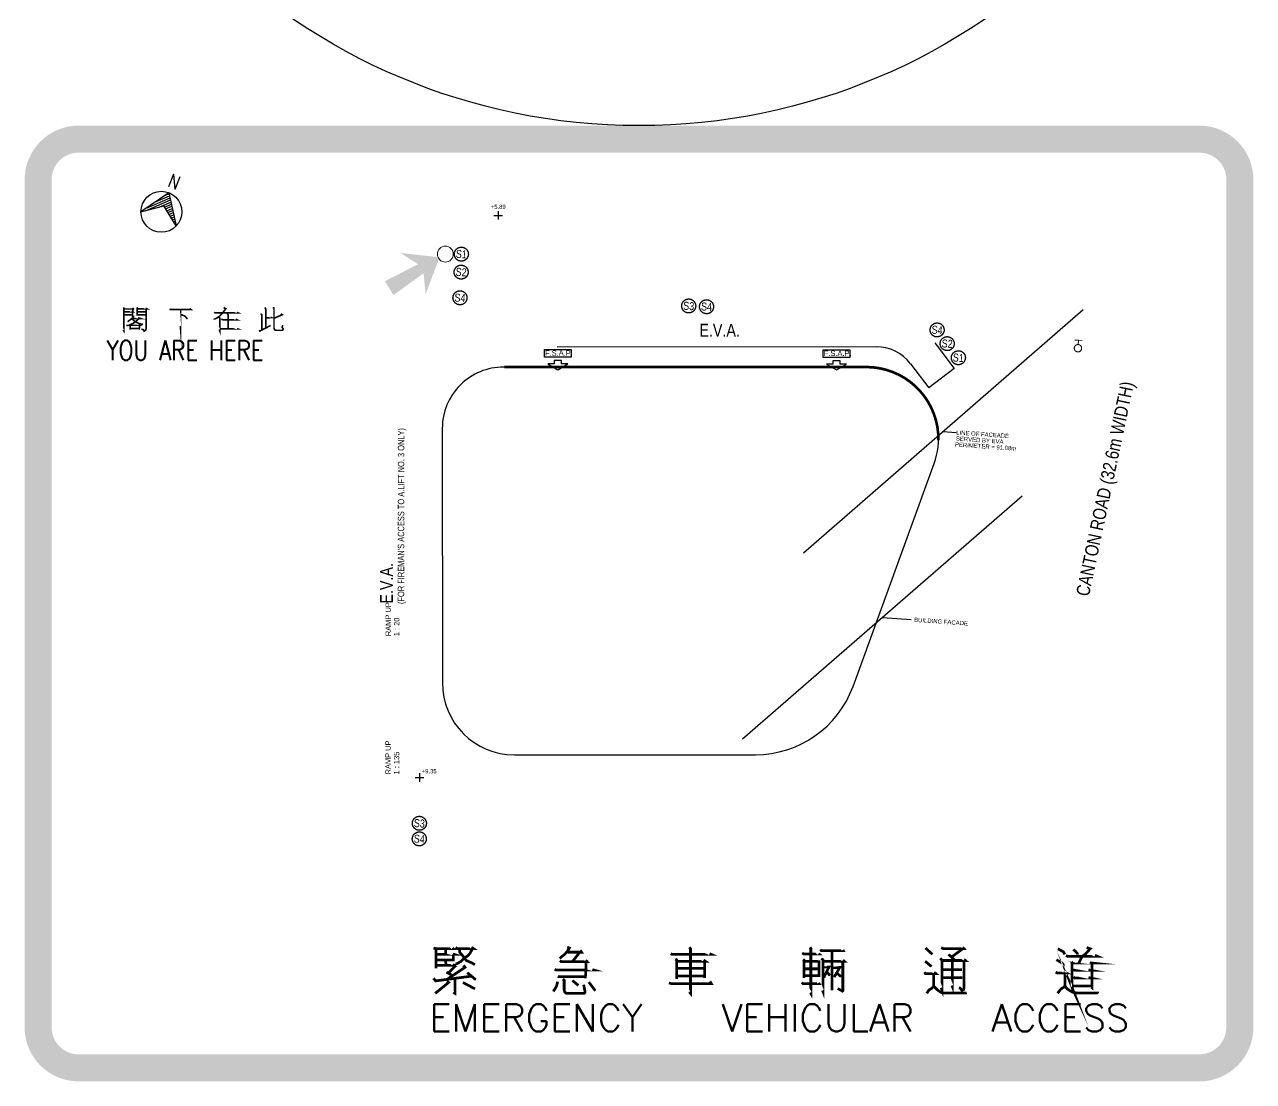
# Model space of a CAD drawing. Header units: millimetres. Extents: x 834681283 to 835686922, y 817551134 to 819407044.
# Drawn here: x 835102271 to 835107896, y 818057728 to 818062565 of the extents above; entities that cross this region are included whole.
import ezdxf
from ezdxf.enums import TextEntityAlignment as Align
from ezdxf.xclip import XClip

# ---------------------------------------------------------------- set-up
doc = ezdxf.new("R2010")
doc.units = ezdxf.units.MM
doc.header["$LTSCALE"] = 1200
doc.header["$MEASUREMENT"] = 0
doc.header["$XCLIPFRAME"] = 0
doc.linetypes.add('P01-MAAN-P-EVA$0$HIDDENX2', pattern=[0.75, 0.5, -0.25])
doc.layers.get('Defpoints').update_dxf_attribs({"color": 15})
for name, color, linetype in [('P01-MAAN-P-EVA$0$ADA08640', 2, 'Continuous'), ('P01-MAAN-P-EVA$0$AR-WA-EXT_AR_BS_MI_', 6, 'Continuous'), ('P01-MAAN-P-EVA$0$AW-TXT-FS', 4, 'Continuous'), ('P01-MAAN-P-EVA$0$BD03', 3, 'Continuous'), ('P01-MAAN-P-EVA$0$HATCH', 9, 'Continuous'), ('P01-MAAN-P-EVA$0$RLP043_N25', 3, 'Continuous'), ('P01-MAAN-P-EVA$0$RLP043_T50', 6, 'Continuous'), ('P01-MAAN-P-EVA$0$RLP390_C1', 1, 'Continuous'), ('P01-MAAN-P-EVA$0$RLP832_P', 1, 'Continuous')]:
    doc.layers.add(name, color=color, linetype=linetype)
for name, color, linetype, lineweight in [('P01-MAAN-P-EVA$0$AR-FS_AR_BS_', 4, 'Continuous', 0), ('P01-MAAN-P-EVA$0$AR-P-LEV_AR_BS_', 4, 'Continuous', 25), ('P01-MAAN-P-EVA$0$DW-TXT', 7, 'Continuous', 13)]:
    doc.layers.add(name, color=color, linetype=linetype, lineweight=lineweight)
doc.styles.add('P01-MAAN-P-EVA$0$ARIAL', font='arial.ttf', dxfattribs={"width": 0.8})
doc.styles.add('P01-MAAN-P-EVA$0$RLP-SIMPLEX', font='simplex.shx', dxfattribs={"width": 0.8})
doc.styles.add('P01-MAAN-P-EVA$0$SIMPLEX', font='SIMPLEX.shx', dxfattribs={"width": 0.8})
doc.styles.add('P01-MAAN-P-EVA$0$STANDARD', font='arial.ttf', dxfattribs={"width": 0.8})
doc.styles.add('P01-MAAN-P-EVA$0$T1', font='SIMPLEX.SHX', dxfattribs={"width": 0.8})
doc.dimstyles.new('P01-MAAN-P-EVA$0$DIM-500', dxfattribs={"dimscale": 400, "dimtxt": 2, "dimasz": 1, "dimexe": 1, "dimexo": 1, "dimgap": 1, "dimtad": 1, "dimdec": 0, "dimrnd": 0.1, "dimdsep": 46, "dimtxsty": 'P01-MAAN-P-EVA$0$ARIAL', "dimblk1": 'P01-MAAN-P-EVA$0$_OBLIQUE', "dimblk2": 'P01-MAAN-P-EVA$0$_OBLIQUE', "dimsah": 1, "dimcen": 5, "dimdle": 1, "dimclrd": 8, "dimclre": 8, "dimclrt": 4, "dimadec": 3, "dimazin": 2, "dimtfac": 1, "dimtdec": 0, "dimtix": 1, "dimtmove": 2, "dimatfit": 0, "dimldrblk": 'P01-MAAN-P-EVA$0$_OBLIQUE', "dimfxl": 1, "dimtolj": 1, "dimarcsym": 0})

# ---------------------------------------------------------------- blocks, each defined once
blk = doc.blocks.new('P01-MAAN-P-EVA$0$Text2')
at = {"layer": 'P01-MAAN-P-EVA$0$RLP043_N25', "linetype": 'Continuous', "lineweight": 50}
for points, const_width in [([(-228.4117155243876, -51.44207487913082), (-228.7285371710313, -51.16485593831749), (-228.7285371710313, -42.01663089156499), (-228.8869479943532, -41.60080248035955), (-228.5701263477094, -42.29384983237832)], 0.9900676457522224), ([(-226.1939639979392, -42.43245930278499), (-226.8276072912267, -41.60080248035955), (-227.7780722311582, -40.90775512832624), (-229.0453588176752, -40.21470777629292), (-230.6294670508941, -39.93748883549414), (-237.7579541003215, -39.93748883549414), (-238.0747757469653, -40.21470777629292), (-238.0747757469653, -40.49192671710625)], 0.9900676457522224), ([(-226.6691964679048, -47.28379076697456), (-226.1939639979392, -46.59074341494124), (-226.1939639979392, -46.17491500373581), (-226.1939639979392, -45.48186765170249), (-226.1939639979392, -42.70967824359831), (-225.8771423512953, -42.15524036197166), (-225.0850882346858, -41.73941195075167), (-224.4514449413982, -41.18497406913957), (-223.8178016481106, -40.35331724669958), (-223.5009800014668, -39.79887936508749)], 0.9900676457522224), ([(-178.0915274290601, -42.43245930278499), (-179.3538636773592, -41.18497406913957), (-179.834046485601, -40.76914565791958), (-180.9429222488543, -40.07609830590081), (-181.4181547187618, -39.93748883549414), (-189.8139283547643, -39.93748883549414), (-190.1307500014081, -40.07609830590081)], 0.9900676457522224), ([(-189.1753347232588, -51.85790329033625), (-189.1753347232588, -41.73941195075167), (-189.0218742381548, -41.18497406913957), (-188.3882309448672, -40.90775512832624), (-187.9129984749015, -41.60080248035955), (-187.7545876515796, -41.73941195075167), (-187.2793551816139, -41.87802142115834)], 0.9900676457522224), ([(-184.9031928318436, -51.85790329033625), (-184.9031928318436, -42.29384983237832), (-184.7398316703038, -42.70967824359831)], 0.9900676457522224), ([(-180.4676897788304, -52.68956011277622), (-181.101333072118, -51.99651276075747), (-181.101333072118, -41.0463645987329), (-180.7845114255324, -41.87802142115834)], 0.9900676457522224), ([(-178.0915274290601, -47.00657182616122), (-178.0915274290601, -45.06603924048249), (-178.0915274290601, -44.37299188846372), (-178.0915274290601, -43.54133506602375), (-178.0915274290601, -43.81855400683708), (-178.0915274290601, -42.98689718439709), (-178.0915274290601, -42.43245930278499), (-177.2945229742326, -41.60080248035955), (-176.5074191958411, -41.18497406913957), (-176.0321867258753, -40.63053618751292), (-175.5520039176917, -39.79887936508749)], 0.9900676457522224), ([(-144.7955525023862, -51.58068434953747), (-144.7955525023862, -41.18497406913957), (-144.7955525023862, -40.76914565791958), (-144.6420920173405, -40.63053618751292), (-142.8995729607995, -41.60080248035955)], 0.9900676457522224), ([(-140.8402322576148, -55.4617495208804), (-140.8402322576148, -40.90775512832624), (-140.8402322576148, -41.32358353954623)], 0.9900676457522224), ([(-136.8799616746255, -52.55095064236956), (-137.5136049679131, -52.13512223114958), (-137.5136049679131, -40.49192671710625), (-137.3551941445912, -40.90775512832624)], 0.9900676457522224), ([(-132.7612802683143, -56.70923475452582), (-133.0781019149581, -56.29340634332038), (-133.0781019149581, -39.79887936508749), (-132.9196910916362, -40.07609830590081)], 0.9900676457522224), ([(-88.53990887076363, -56.70923475452582), (-89.01514134072931, -56.29340634332038), (-89.01514134072931, -39.79887936508749), (-88.53990887076363, -40.35331724669958)], 0.9900676457522224), ([(-51.77374684577807, -43.95716347724373), (-54.14990919554838, -40.76914565791958)], 0.9900676457522224), ([(-42.2690974465222, -45.06603924048249), (-42.74432991648791, -44.65021082927705), (-42.74432991648791, -41.0463645987329), (-42.90274073980981, -40.35331724669958), (-43.53638403309742, -39.79887936508749), (-44.80367061967263, -39.79887936508749), (-50.03122778923716, -39.79887936508749), (-50.34804943588096, -40.07609830590081), (-50.34804943588096, -40.63053618751292), (-49.87281696591526, -42.98689718439709)], 0.9900676457522224), ([(-40.36816756665939, -44.0957729476504), (-40.05134592007379, -42.84828771400498), (-39.73452427343, -42.01663089156499), (-39.10088098014239, -41.0463645987329), (-38.78405933349859, -40.49192671710625)], 0.9900676457522224), ([(-2.805001086846459, -45.20464871088916), (-2.805001086846459, -39.79887936508749), (-2.171357793558854, -40.21470777629292)], 0.9900676457522224), ([(0.2048045562114567, -44.23438241805706), (-0.4288387370179408, -43.81855400683708), (4.48189678590279, -39.79887936508749)], 0.9900676457522224), ([(-229.2037696409971, -45.75908659251581), (-229.6790021109627, -45.48186765170249), (-235.381791750493, -45.48186765170249), (-234.7481484572054, -45.62047712210914)], 0.9900676457522224), ([(-236.0154350437806, -50.7490275270975), (-236.0154350437806, -42.01663089156499), (-236.0154350437806, -41.87802142115834), (-235.8570242204587, -42.01663089156499)], 0.9900676457522224), ([(-228.7285371710313, -42.57106877319166), (-236.0154350437806, -42.57106877319166)], 0.9900676457522224), ([(-129.7514746251982, -43.81855400683708), (-130.2267070951639, -43.40272559561708), (-136.087907558016, -43.40272559561708), (-135.9245463964762, -43.6799445364304)], 0.9900676457522224), ([(-130.2267070951639, -52.27373170155624), (-130.5435287418077, -51.99651276075747), (-130.5435287418077, -45.48186765170249)], 0.9900676457522224), ([(-81.09460017469245, -43.6799445364304), (-81.88665429130195, -43.40272559561708), (-96.61886086012238, -43.40272559561708), (-96.14362839015669, -44.23438241805706)], 0.9900676457522224), ([(-94.24269851029385, -51.44207487913082), (-94.24269851029385, -45.48186765170249)], 0.9900676457522224), ([(-83.47076252452096, -52.41234117196291), (-83.94599499448668, -52.13512223114958), (-83.94599499448668, -45.06603924048249)], 0.9900676457522224), ([(-50.82328190584667, -51.58068434953747), (-50.50646025920286, -45.34325818129582)], 0.9900676457522224), ([(-45.75413555960404, -44.51160135885585), (-47.97188708605243, -42.70967824359831)], 0.9900676457522224), ([(-7.240504139801486, -47.42240023738122), (-10.40872060623951, -44.78882029966917)], 0.9900676457522224), ([(-5.656395906640682, -43.81855400683708), (-10.09189895959571, -41.4621930099529)], 0.9900676457522224), ([(5.115540079190394, -45.34325818129582), (4.323485962580889, -44.37299188846372), (-9.141434019664302, -46.17491500373581)], 0.9900676457522224), ([(-5.814806729962583, -50.05598017507872), (-6.448450023191981, -49.3629328230454), (0.3632153795333579, -44.78882029966917)], 0.9900676457522224), ([(-229.2037696409971, -48.39266653021332), (-229.9958237576066, -48.25405705980666), (-235.5402025738149, -48.25405705980666), (-234.7481484572054, -48.39266653021332)], 0.9900676457522224), ([(-222.7089258848573, -47.56100970777334), (-223.3425691781449, -47.28379076697456), (-226.5107856445829, -47.28379076697456), (-226.6691964679048, -47.28379076697456), (-225.7187315279734, -47.83822864858666)], 0.9900676457522224), ([(-223.0257475315011, -52.13512223114958), (-224.9266774113639, -51.02624646791082), (-225.5603207046515, -50.33319911589206), (-225.5603207046515, -49.7787612342654)], 0.9900676457522224), ([(-181.101333072118, -45.62047712210914), (-188.5416914299712, -45.62047712210914)], 0.9900676457522224), ([(-181.101333072118, -48.53127600061998), (-188.3882309448672, -48.53127600061998)], 0.9900676457522224), ([(-188.5416914299712, -45.62047712210914), (-187.9129984749015, -46.03630553331458)], 0.2475169114380556), ([(-188.3882309448672, -48.53127600061998), (-187.9129984749015, -48.94710441183997)], 0.2475169114380556), ([(-174.6064893159782, -47.56100970777334), (-175.0817217860021, -47.00657182616122), (-178.8835815456696, -47.00657182616122), (-178.2449879141641, -47.56100970777334)], 0.9900676457522224), ([(-174.9183606244041, -51.58068434953747), (-177.2945229742326, -49.64015176385874)], 0.9900676457522224), ([(-142.4193901526159, -47.42240023738122), (-144.1668595473748, -45.89769606292247)], 0.9900676457522224), ([(-141.6322863742243, -49.64015176385874), (-141.6322863742243, -49.22432335263875), (-143.6916270774091, -49.3629328230454), (-141.6322863742243, -45.75908659251581)], 0.9900676457522224), ([(-139.0977132011321, -47.56100970777334), (-140.0432278027874, -46.3135244741279)], 0.9900676457522224), ([(-138.4640699078445, -49.7787612342654), (-138.4640699078445, -49.50154229345208), (-139.7313564943615, -49.50154229345208), (-137.8304266145569, -45.62047712210914)], 0.9900676457522224), ([(-136.087907558016, -51.58068434953747), (-136.087907558016, -45.75908659251581)], 0.9900676457522224), ([(-130.5435287418077, -46.3135244741279), (-136.087907558016, -46.3135244741279)], 0.9900676457522224), ([(-130.5435287418077, -48.80849494143332), (-135.7710859113722, -48.80849494143332)], 0.9900676457522224), ([(-83.94599499448668, -46.17491500373581), (-94.24269851029385, -46.17491500373581)], 0.9900676457522224), ([(-83.94599499448668, -48.94710441183997), (-94.24269851029385, -48.94710441183997)], 0.9900676457522224), ([(-39.25929180346429, -48.66988547102664), (-39.73452427343, -48.39266653021332), (-53.51626590226079, -48.39266653021332), (-53.04103343235329, -48.53127600061998)], 0.9900676457522224), ([(-40.36816756665939, -46.03630553331458), (-40.8434000366833, -45.89769606292247), (-50.18963861255906, -45.89769606292247)], 0.9900676457522224), ([(-2.488179440202657, -50.33319911589206), (-2.805001086846459, -49.7787612342654), (-0.2704279137542471, -47.1451812965679)], 0.9900676457522224), ([(0.3632153795333579, -47.56100970777334), (-2.171357793558854, -46.17491500373581)], 0.9900676457522224), ([(4.323485962580889, -56.29340634332038), (4.165075139258988, -56.01618740250706), (4.165075139258988, -48.94710441183997)], 0.9900676457522224), ([(-228.7285371710313, -50.88763699750415), (-236.4906675137463, -50.88763699750415), (-235.2233809271711, -51.02624646791082)], 0.9900676457522224), ([(-226.5107856445829, -53.65982640560833), (-227.1444289378706, -53.38260746480955), (-238.0747757469653, -53.38260746480955), (-237.1243108070339, -53.798435876015)], 0.9900676457522224), ([(-234.1145051639178, -56.70923475452582), (-234.5897376338835, -56.4320158137125), (-235.381791750493, -56.15479687291372), (-233.6392726940103, -54.21426428723498), (-232.8472185774008, -53.65982640560833), (-232.2135752841132, -53.2439979944029)], 0.9900676457522224), ([(-231.5799319908256, -53.38260746480955), (-232.2135752841132, -52.96677905358956), (-231.1046995208599, -50.7490275270975)], 0.9900676457522224), ([(-229.2037696409971, -55.87757793210039), (-230.1542345809285, -55.04592110967497), (-230.6294670508941, -54.4914832280483), (-230.6294670508941, -53.93704534642166)], 0.9900676457522224), ([(-223.5009800014668, -56.15479687291372), (-225.5603207046515, -55.04592110967497), (-225.8771423512953, -54.4914832280483), (-226.0355531746172, -54.07565481682832)], 0.9900676457522224), ([(-181.101333072118, -51.85790329033625), (-189.6555175314424, -51.85790329033625), (-189.1753347232588, -52.27373170155624)], 0.9900676457522224), ([(-188.705052591511, -56.15479687291372), (-184.5863711851998, -53.10538852399623)], 0.9900676457522224), ([(-183.4774954219465, -54.07565481682832), (-185.6952469484531, -52.13512223114958)], 0.9900676457522224), ([(-175.0817217860021, -56.4320158137125), (-177.6113446208765, -54.07565481682832)], 0.9900676457522224), ([(-137.5136049679131, -51.58068434953747), (-145.2757353105698, -51.58068434953747), (-144.7955525023862, -51.99651276075747)], 0.9900676457522224), ([(-129.90988544852, -54.63009269845497), (-130.5435287418077, -54.21426428723498), (-136.087907558016, -54.21426428723498), (-135.9245463964762, -54.35287375764165)], 0.9900676457522224), ([(-130.5435287418077, -51.58068434953747), (-136.087907558016, -51.58068434953747), (-136.087907558016, -51.85790329033625)], 0.9900676457522224), ([(-81.72824346798006, -54.35287375764165), (-82.36188676126767, -54.07565481682832), (-96.61886086012238, -54.07565481682832), (-95.98521756683478, -54.35287375764165)], 0.9900676457522224), ([(-83.94599499448668, -51.58068434953747), (-94.40110933361576, -51.58068434953747), (-93.76746604032816, -51.99651276075747)], 0.9900676457522224), ([(-41.16022168332711, -51.85790329033625), (-41.63545415323461, -51.44207487913082), (-51.14010355249047, -51.44207487913082), (-50.66487108252478, -51.99651276075747)], 0.9900676457522224), ([(-48.60553037934005, -55.04592110967497), (-45.75413555960404, -51.44207487913082)], 0.9900676457522224), ([(-43.85320567974122, -56.70923475452582), (-44.64525979635071, -56.4320158137125), (-43.85320567974122, -55.18453058006707), (-43.06115156313172, -54.21426428723498), (-41.63545415323461, -53.10538852399623), (-41.16022168332711, -52.55095064236956)], 0.9900676457522224), ([(-4.389109320065471, -55.87757793210039), (-4.547520143387373, -54.76870216886164), (-5.339574259996879, -53.93704534642166), (-6.131628376606387, -52.8281695831829), (-6.923682493157684, -51.85790329033625), (-8.824612373020498, -51.02624646791082), (-10.09189895959571, -50.33319911589206)], 0.9900676457522224), ([(-9.141434019664302, -56.15479687291372), (-8.349379903054796, -54.63009269845497), (-7.557325786445289, -53.65982640560833), (-5.973217553284483, -52.55095064236956), (-4.864341790031175, -51.44207487913082), (-3.597055203455965, -50.7490275270975), (-2.96341191016836, -50.61041805669083)], 0.9900676457522224), ([(3.848253492615185, -54.07565481682832), (-2.488179440202657, -54.07565481682832), (-2.012946970236953, -54.21426428723498)], 0.9900676457522224), ([(4.165075139258988, -50.05598017507872), (-2.488179440202657, -50.05598017507872), (-2.012946970236953, -50.47180858629872)], 0.9900676457522224), ([(-2.171357793558854, -54.07565481682832), (-2.171357793558854, -51.58068434953747)], 0.9900676457522224), ([(3.848253492615185, -51.99651276075747), (-2.171357793558854, -51.99651276075747)], 0.9900676457522224), ([(0.6800370261771606, -52.13512223114958), (0.5216262028552592, -50.05598017507872)], 0.9900676457522224), ([(0.6800370261771606, -55.73896846169372), (0.6800370261771606, -53.93704534642166)], 0.9900676457522224), ([(-180.7845114255324, -56.57062528413371), (-181.7300260271877, -56.15479687291372), (-189.1753347232588, -56.15479687291372), (-188.705052591511, -56.70923475452582)], 0.9900676457522224), ([(-136.5631400279817, -55.87757793210039), (-136.8799616746255, -55.4617495208804), (-144.9589136639843, -55.4617495208804), (-144.7955525023862, -55.73896846169372)], 0.9900676457522224), ([(-43.85320567974122, -55.18453058006707), (-44.32843814970693, -54.90731163925374), (-49.08076284930576, -54.90731163925374), (-48.60553037934005, -55.60035899128706)], 0.9900676457522224), ([(-2.96341191016836, -56.57062528413371), (-3.755466026777866, -56.15479687291372), (-9.616666489630004, -56.15479687291372), (-8.824612373020498, -56.70923475452582)], 0.9900676457522224), ([(5.115540079190394, -56.4320158137125), (4.323485962580889, -56.15479687291372), (-2.171357793558854, -56.15479687291372), (-1.854536146915052, -56.4320158137125)], 0.9900676457522224)]:
    blk.add_lwpolyline(points, dxfattribs=dict(at, const_width=const_width))
at = {"layer": 'P01-MAAN-P-EVA$0$RLP043_N25', "linetype": 'Continuous', "style": 'P01-MAAN-P-EVA$0$T1'}
blk.add_text('EMERGENCY   VEHICULAR   ACCESS', height=9.900676457522223, rotation=180, dxfattribs=at).set_placement((6.533160382183268, -25.90626137265644))
blk = doc.blocks.new('P01-MAAN-P-EVA$0$F.S.A.P.')
at = {"layer": 'P01-MAAN-P-EVA$0$AW-TXT-FS'}
blk.add_lwpolyline([(2499.971830129623, 69.3488069149314), (-2499.971855282784, 69.34883314097556), (-2499.971842885017, 1536.04409795726), (2499.971842885017, 1536.044071850425)], close=True, dxfattribs=at)
at = {"layer": 'P01-MAAN-P-EVA$0$RLP043_T50', "color": 4}
blk.add_lwpolyline([(698.1274396181107, 2792.854539036751), (1875.00001168251, 2792.854537606239), (1.263618469238281e-05, 3875.38629257679), (-1874.999988794327, 2792.854537367821), (-698.1274164915085, 2792.854538083076), (-698.1274168491364, 2149.125524282455), (698.1274393796921, 2149.125524044037), (698.1274396181107, 2792.854539036751)], dxfattribs=at)
at = {"layer": 'P01-MAAN-P-EVA$0$AW-TXT-FS', "style": 'P01-MAAN-P-EVA$0$STANDARD', "width": 0.8}
blk.add_text('F.S.A.P.', height=1000, rotation=180, dxfattribs=at).set_placement((-210.7384986877442, 751.3484378429712), align=Align.MIDDLE)
blk = doc.blocks.new('P01-MAAN-P-EVA$0$_OBLIQUE')
at = {"color": 0, "linetype": 'ByBlock'}
blk.add_line((-0.5, -0.5), (0.5, 0.5), dxfattribs=at)
blk = doc.blocks.new('P01-MAAN-P-EVA$0$S1')
at = {"layer": 'P01-MAAN-P-EVA$0$AW-TXT-FS'}
blk.add_ellipse((0, 0), major_axis=(928.0773116786053, 928.0780118606084), ratio=0.9999999998938512, start_param=-0.7853985458079257, end_param=5.49778676137166, dxfattribs=at)
at = {"layer": 'P01-MAAN-P-EVA$0$AW-TXT-FS', "style": 'P01-MAAN-P-EVA$0$STANDARD', "width": 0.8}
blk.add_text('S1', height=1500.000018446309, dxfattribs=at).set_placement((-1.072883605957031e-06, 1.192092895507812e-06), align=Align.MIDDLE_CENTER)
blk = doc.blocks.new('P01-MAAN-P-EVA$0$S4')
at = {"layer": 'P01-MAAN-P-EVA$0$AW-TXT-FS'}
blk.add_ellipse((0, 0), major_axis=(928.0773116786054, 928.0780118606084), ratio=0.9999999998938512, start_param=-0.7853985458079257, end_param=5.49778676137166, dxfattribs=at)
at = {"layer": 'P01-MAAN-P-EVA$0$AW-TXT-FS', "style": 'P01-MAAN-P-EVA$0$STANDARD', "width": 0.8}
blk.add_text('S4', height=1500.000018446309, dxfattribs=at).set_placement((-8.344650268554688e-07, 1.072883605957031e-06), align=Align.MIDDLE_CENTER)
blk = doc.blocks.new('P01-MAAN-P-EVA$0$S3')
at = {"layer": 'P01-MAAN-P-EVA$0$AW-TXT-FS'}
blk.add_ellipse((0, 0), major_axis=(928.0773116786053, 928.0780118606084), ratio=0.9999999998938512, start_param=-0.7853985458079257, end_param=5.49778676137166, dxfattribs=at)
at = {"layer": 'P01-MAAN-P-EVA$0$AW-TXT-FS', "style": 'P01-MAAN-P-EVA$0$STANDARD', "width": 0.8}
blk.add_text('S3', height=1500.000018446309, dxfattribs=at).set_placement((-1.072883605957031e-06, 1.192092895507812e-06), align=Align.MIDDLE_CENTER)
blk = doc.blocks.new('P01-MAAN-P-EVA$0$S2')
at = {"layer": 'P01-MAAN-P-EVA$0$AW-TXT-FS'}
blk.add_ellipse((0, 0), major_axis=(-928.0774955182027, 928.077828181162), ratio=0.9999999997213989, start_param=3.926990991212315, end_param=10.2101762983919, dxfattribs=at)
at = {"layer": 'P01-MAAN-P-EVA$0$AW-TXT-FS', "style": 'P01-MAAN-P-EVA$0$STANDARD', "width": 0.8}
blk.add_text('S2', height=1500.000018446309, dxfattribs=at).set_placement((-1.192092895507812e-06, 9.5367431640625e-07), align=Align.MIDDLE_CENTER)
blk = doc.blocks.new('P01-MAAN-P-EVA$0$EXISTING STREET FIRE HYDRANT')
for p, q in [((0, 1496.310795426369), (-672.7172585725784, 1496.310795426369)), ((0, 688.5), (0, 1496.310795426369)), ((0, 1496.310795426369), (672.7172585725784, 1496.310795426369))]:
    blk.add_line(p, q)
blk.add_circle((0, 0), 688.5)
blk = doc.blocks.new('P01-MAAN-P-EVA$0$P-LEV')
for p, q in [((-400, 2.384185791015625e-07), (400, 1.192092895507812e-07)), ((1.192092895507812e-07, 400.0000002384186), (1.192092895507812e-07, -399.9999997615814))]:
    blk.add_line(p, q)
at = {"style": 'P01-MAAN-P-EVA$0$RLP-SIMPLEX', "width": 0.8}
blk.add_attdef('PFL', text='', height=400.0000000000001, dxfattribs=at).set_placement((0, 800.0000003576279), align=Align.MIDDLE)
blk = doc.blocks.new('P01-MAAN-P-EVA')
at = {"layer": 'P01-MAAN-P-EVA$0$BD03'}
h = blk.add_hatch(dxfattribs=at)
h.set_pattern_fill('ANSI31', color=256, scale=77.9042517659759, angle=58.08808052841439, style=0)
h.set_pattern_definition([(23.48725100757502, (835115368.8746772, 818061420.0657333), (-3.881043774725296, 8.93122366442161), [])])
h.paths.add_polyline_path([(835102908.1318278, 818061735.2916435), (835102965.5567012, 818061643.9562992), (835102931.9560866, 818061795.7336029), (835102803.8310885, 818061707.7032913)])
at = {"layer": 'P01-MAAN-P-EVA$0$HATCH', "linetype": 'Continuous'}
h = blk.add_hatch(color=256, dxfattribs=at)
edge = h.paths.add_edge_path(flags=16)
edge.add_line((835102395.0931869, 818061855.4818176), (835102395.0930126, 818057975.5156386))
edge.add_arc((835102518.8514667, 818057975.5156292), 123.7584557822726, 899.9999974509552, 989.9999974509554)
edge.add_line((835102518.8514552, 818057851.7571739), (835107648.8176364, 818057851.756949))
edge.add_arc((835107648.8176455, 818057975.5154022), 123.7584557820907, 989.9999974506183, 1079.999997450618)
edge.add_line((835107772.5760989, 818057975.5154003), (835107772.5762732, 818061855.4815763))
edge.add_arc((835107648.8178191, 818061855.481583), 123.7584557820907, 719.9999974508708, 809.9999974509551)
edge.add_line((835107648.8178248, 818061979.2400383), (835102518.8516452, 818061979.2402678))
edge.add_arc((835102518.8516402, 818061855.48181), 123.7584557820907, 809.9999974506183, 899.9999974507022)
edge = h.paths.add_edge_path()
edge.add_line((835102271.3347278, 818061855.4818214), (835102271.3345563, 818057975.5156424))
edge.add_arc((835102518.8514667, 818057975.5156292), 247.5169115638176, 899.999997450829, 989.9999974508703)
edge.add_line((835102518.8514552, 818057727.9987186), (835107648.8176348, 818057727.9984906))
edge.add_arc((835107648.8176455, 818057975.5154022), 247.5169115639995, 989.9999974507023, 1079.999997450744)
edge.add_line((835107896.334558, 818057975.5153908), (835107896.3347309, 818061855.4815698))
edge.add_arc((835107648.8178191, 818061855.481583), 247.5169115641814, 719.9999974508287, 809.9999974507866)
edge.add_line((835107648.8178306, 818062102.9984936), (835102518.8516524, 818062102.99872))
edge.add_arc((835102518.8516402, 818061855.48181), 247.5169115641814, 809.9999974507866, 899.9999974507444)
at = {"layer": 'P01-MAAN-P-EVA$0$HATCH', "linetype": 'Continuous', "lineweight": 13}
blk.add_hatch(color=8, dxfattribs=at).paths.add_polyline_path([(835104097.8560672, 818061426.9677852), (835103959.7423053, 818061327.3057674), (835103920.7992415, 818061391.0923103), (835104072.5319171, 818061468.4976696), (835103991.6198287, 818061520.1902908), (835104171.1703544, 818061500.276852), (835104106.9579539, 818061331.411383)])
at = {"layer": 'Defpoints'}
for p, q in [((835106437.4311118, 818061108.8446048), (835106527.0856605, 818060990.9777092)), ((835104709.447763, 818061091.6986068), (835106169.0601974, 818061090.9475731)), ((835106326.3539119, 818061012.9153465), (835106410.4964252, 818060902.2950042)), ((835106527.0856605, 818060990.9777092), (835106410.4964309, 818060902.2950042))]:
    blk.add_line(p, q, dxfattribs=at)
blk.add_arc((835106168.9584441, 818060893.1936935), 197.7539063505828, 37.25815316766161, 89.97052090262922, dxfattribs=at)
at = {"layer": 'P01-MAAN-P-EVA$0$ADA08640', "linetype": 'P01-MAAN-P-EVA$0$HIDDENX2', "const_width": 12.20703125620882}
blk.add_lwpolyline([(835104467.6630168, 818060997.9354519), (835106124.8042884, 818060997.9354519, -0.4199040899312424), (835106454.3321776, 818060661.9554237, -0.4199040899312424)], format="xyb", dxfattribs=at)
at = {"layer": 'P01-MAAN-P-EVA$0$AR-WA-EXT_AR_BS_MI_'}
blk.add_lwpolyline([(835106434.6213188, 818060555.7466882, 0.5205670505509963), (835106124.8744853, 818060998.0326437), (835104464.276425, 818060997.8944052, 0.414213562373874), (835104183.5409169, 818060717.1121529), (835104183.6378604, 818059552.5731457, 0.4142135623715583), (835104513.2518086, 818059223.0140711), (835105616.3680787, 818059223.1059012, 0.3152987888791347), (835106063.7009114, 818059536.3872207)], format="xyb", close=True, dxfattribs=at)
at = {"layer": 'P01-MAAN-P-EVA$0$BD03', "color": 4}
for p, q in [((835102931.9560866, 818061795.7336029), (835102803.8310885, 818061707.7032913)), ((835102931.9560866, 818061795.7336029), (835102965.5567012, 818061643.9562992)), ((835102803.8310885, 818061707.7032913), (835102908.1318278, 818061735.2916435)), ((835102965.5567012, 818061643.9562992), (835102908.1318278, 818061735.2916435))]:
    blk.add_line(p, q, dxfattribs=at)
at = {"layer": 'P01-MAAN-P-EVA$0$BD03', "color": 6}
blk.add_circle((835102897.5772872, 818061708.5148643), 93.7497170254599, dxfattribs=at)
at = {"layer": 'P01-MAAN-P-EVA$0$HATCH', "color": 8, "linetype": 'Continuous', "lineweight": 13, "const_width": 7.425507346918474}
for points in [[(835102723.6038451, 818061270.6777061), (835102725.831491, 818061268.0540279), (835102725.831491, 818061162.4633125), (835102722.5147662, 818061167.7601703)], [(835102725.831491, 818061263.6482242), (835102770.3845439, 818061263.6482223), (835102770.3845382, 818061264.5392822), (835102764.8401561, 818061268.054026)], [(835102767.0678134, 818061264.5392841), (835102764.8401561, 818061232.857119)], [(835102784.88903, 818061270.6777042), (835102787.1166816, 818061268.945084), (835102787.1166816, 818061232.857119)], [(835102787.1166816, 818061264.5392841), (835102830.5311503, 818061264.5392803), (835102824.986774, 818061267.1629642)], [(835102827.2144198, 818061263.6482204), (835102827.2144141, 818061170.3838485), (835102826.0758338, 818061166.8691105), (835102819.3928771, 818061163.3543705), (835102818.3038116, 818061162.4633068), (835102817.1652312, 818061166.8691067), (835102813.7989993, 818061169.4927868), (835102809.3437018, 818061170.3838466), (835102806.0269713, 818061171.2749084)], [(835102936.3693767, 818061264.5392746), (835102938.5970283, 818061261.0245365), (835103033.2970023, 818061261.0245346), (835103026.6140456, 818061266.271891)], [(835102980.9224238, 818061261.9155945), (835102985.3777232, 818061259.2424129), (835102985.3777232, 818061171.2749027), (835102984.2391429, 818061186.2249225)], [(835103182.5002017, 818061270.6776851), (835103186.9555049, 818061267.1629432), (835103192.4998813, 818061265.4303249), (835103183.589273, 818061253.1039852), (835103172.4510074, 818061239.0450233), (835103162.4513202, 818061230.2334236), (835103151.313066, 818061222.3128818), (835103139.0362201, 818061216.1249584), (835103139.0362258, 818061215.2834038)], [(835103370.5276313, 818061270.6776756), (835103376.0720134, 818061263.6481975), (835103376.0720077, 818061176.5717453)], [(835103407.493072, 818061270.6776756), (835103413.0869498, 818061267.1629356), (835103413.0869441, 818061173.8985618), (835103415.3145976, 818061169.4927601), (835103417.5422492, 818061166.8690819), (835103423.0866256, 818061165.9780239), (835103450.9570308, 818061165.9780201), (835103454.273767, 818061169.492762), (835103455.412334, 818061172.1659397), (835103453.1846881, 818061175.6806816), (835103450.9570365, 818061178.3043598), (835103450.9570308, 818061183.6012214), (835103454.273767, 818061188.8485836)], [(835102725.831491, 818061250.480326), (835102764.8401618, 818061250.4803241), (835102760.384851, 818061253.1040043)], [(835102725.831491, 818061237.2629246), (835102765.9292274, 818061237.2629226)], [(835102797.116363, 818061220.5307773), (835102787.1166759, 818061213.5012954), (835102778.1565719, 818061204.6896938), (835102768.156879, 818061197.6602138), (835102758.1571994, 818061193.254414), (835102748.1080108, 818061188.8486122), (835102736.9697509, 818061188.0070537)], [(835102763.7015815, 818061232.857119), (835102767.0678077, 818061229.342379), (835102769.2954593, 818061229.342379), (835102762.6125026, 818061219.6397156), (835102754.7909675, 818061214.3923572), (835102744.7417846, 818061206.4718193), (835102742.5141273, 818061205.5807556)], [(835102762.6125026, 818061222.3129009), (835102767.0678077, 818061220.5307773), (835102799.3440146, 818061220.5307754), (835102790.4334121, 818061223.2039589)], [(835102762.6125026, 818061219.6397156), (835102767.0678077, 818061214.3923591), (835102774.8398356, 818061207.3133739), (835102783.7504497, 818061202.0660137), (835102799.3440204, 818061195.8780903), (835102812.7099338, 818061193.254414)], [(835102787.1166759, 818061251.3218807), (835102790.4334064, 818061250.4803222), (835102826.0758452, 818061250.4803222), (835102822.7591205, 818061250.4803184)], [(835102787.1166759, 818061236.371859), (835102827.2144256, 818061236.371859)], [(835102986.4668002, 818061238.1539692), (835102994.2883315, 818061235.4807895), (835103006.5156703, 818061230.2334274), (835103013.1986251, 818061222.3128856), (835103015.4262843, 818061217.0160297), (835103014.3371997, 818061219.6397041)], [(835103139.0362258, 818061248.6981872), (835103143.4915309, 818061246.0745033), (835103248.1911845, 818061246.0744995), (835103242.6468081, 818061248.6981796)], [(835103160.2236686, 818061225.8276237), (835103164.6789737, 818061222.3128799), (835103164.6789737, 818061163.3543514), (835103162.4513202, 818061169.4927734)], [(835103171.3619285, 818061217.0160164), (835103179.1339641, 818061214.3923401), (835103243.7358794, 818061214.3923362), (835103238.191503, 818061217.0160164)], [(835103198.0937591, 818061241.6687015), (835103203.6381431, 818061237.2629017), (835103203.6381354, 818061172.165953)], [(835103351.5678401, 818061241.6686958), (835103357.1617179, 818061237.2628921), (835103357.1617179, 818061166.8690838)], [(835103374.9829345, 818061223.2039303), (835103401.7147593, 818061224.0454887), (835103397.2594619, 818061226.7186722)], [(835103444.2740855, 818061241.668692), (835103450.9570365, 818061237.2628921), (835103411.9483714, 818061220.5307487)], [(835102751.4247413, 818061193.2544159), (835102754.7909732, 818061192.3633522), (835102754.7909675, 818061169.4927906)], [(835102753.7018943, 818061188.8486141), (835102799.3440146, 818061188.8486122), (835102792.661058, 818061192.3633503)], [(835102754.7909675, 818061174.7896522), (835102797.116363, 818061174.7896484)], [(835102798.2549357, 818061188.8486122), (835102796.0272841, 818061169.4927887)], [(835103165.7680507, 818061173.8985714), (835103170.22335, 818061172.165953), (835103248.1911845, 818061172.165953), (835103243.7358794, 818061173.8985714)], [(835103344.8848777, 818061166.8690876), (835103348.2511096, 818061162.4632839), (835103397.2594562, 818061188.0070289)]]:
    blk.add_lwpolyline(points, dxfattribs=at)
at = {"layer": 'P01-MAAN-P-EVA$0$HATCH', "color": 8, "linetype": 'Continuous', "lineweight": 13}
blk.add_circle((835104197.5154815, 818061514.9735721), 36.36545710206686, dxfattribs=at)
at = {"layer": 'P01-MAAN-P-EVA$0$RLP390_C1'}
blk.add_circle((835105083.8345027, 818064915.4987358), 2812.500001430511, dxfattribs=at)
ref = blk.add_blockref('P01-MAAN-P-EVA$0$S1', (835104270.6353679, 818061514.6813778), dxfattribs=dict(xscale=0.02441406250674495, yscale=0.02441406250674495, zscale=0.02441406250674495, rotation=356.0014117110597))
XClip(ref).set_block_clipping_path([(-56065.65069758892, -122543.40762388706), (153458.3029333353, 64880.96957337856)])
ref = blk.add_blockref('P01-MAAN-P-EVA$0$S2', (835104269.7626319, 818061432.5041641), dxfattribs=dict(xscale=0.02441406250674495, yscale=0.02441406250674495, zscale=0.02441406250674495, rotation=356.0014117110597))
XClip(ref).set_block_clipping_path([(-56264.70647394657, -119183.12974536419), (153259.24715697765, 68241.24745190144)])
ref = blk.add_blockref('P01-MAAN-P-EVA$0$S4', (835104264.383636, 818061314.7491077), dxfattribs=dict(xscale=0.02441406250674495, yscale=0.02441406250674495, zscale=0.02441406250674495, rotation=356.0014117110597))
XClip(ref).set_block_clipping_path([(-56381.253329992294, -114356.26002407074), (153142.70030093193, 73068.11717319489)])
ref = blk.add_blockref('P01-MAAN-P-EVA$0$S3', (835105311.390552, 818061277.4230179), dxfattribs=dict(xscale=0.02441406250674495, yscale=0.02441406250674495, zscale=0.02441406250674495, rotation=356.0014117110597))
XClip(ref).set_block_clipping_path([(-99268.87508809566, -115821.58541274071), (110255.07854282856, 71602.79178452492)])
ref = blk.add_blockref('P01-MAAN-P-EVA$0$S4', (835105393.01123, 818061273.9381565), dxfattribs=dict(xscale=0.02441406250674495, yscale=0.02441406250674495, zscale=0.02441406250674495, rotation=356.0014117110597))
XClip(ref).set_block_clipping_path([(-102613.8734806776, -115912.3194360733), (106910.08015024662, 71512.05776119232)])
ref = blk.add_blockref('P01-MAAN-P-EVA$0$S4', (835106448.406116, 818061167.8661941), dxfattribs=dict(xscale=0.02441406250674495, yscale=0.02441406250674495, zscale=0.02441406250674495, rotation=356.0014117110597))
XClip(ref).set_block_clipping_path([(-146040.5833607912, -114592.62618756294), (63483.37027013302, 72831.75100970268)])
ref = blk.add_blockref('P01-MAAN-P-EVA$0$S2', (835106494.5216689, 818061104.9352916), dxfattribs=dict(xscale=0.02441406250674495, yscale=0.02441406250674495, zscale=0.02441406250674495, rotation=356.0014117110597))
XClip(ref).set_block_clipping_path([(-148104.62276542187, -112152.9671419859), (61419.33086550236, 75271.41005527973)])
ref = blk.add_blockref('P01-MAAN-P-EVA$0$F.S.A.P.', (835104712.2363086, 818061080.3423485), dxfattribs=dict(xscale=0.02441406251277288, yscale=0.02441406251277288, zscale=0.02441406251277288, rotation=180.0000032900536))
XClip(ref).set_block_clipping_path([(82562.33807599545, 100545.01327943802), (-126451.58496963978, 115155.52724039555), (-139521.0523608923, -71812.61493873596), (69492.87068474293, -86423.12889969349)])
ref = blk.add_blockref('P01-MAAN-P-EVA$0$F.S.A.P.', (835105988.2714572, 818061079.0613617), dxfattribs=dict(xscale=0.02441406251277288, yscale=0.02441406251277288, zscale=0.02441406251277288, rotation=180.0000032900536))
XClip(ref).set_block_clipping_path([(134828.73774123192, 100492.54116487503), (-74185.1853044033, 115103.05512583256), (-87254.65269565582, -71865.08705329895), (121759.2703499794, -86475.60101425648)])
ref = blk.add_blockref('P01-MAAN-P-EVA$0$S1', (835106545.6982112, 818061040.4040741), dxfattribs=dict(xscale=0.02441406250674495, yscale=0.02441406250674495, zscale=0.02441406250674495, rotation=356.0014117110597))
XClip(ref).set_block_clipping_path([(-150380.0265595913, -109662.37402880192), (59143.92707133293, 77762.0031684637)])
ref = blk.add_blockref('P01-MAAN-P-EVA$0$S3', (835104078.5294528, 818058909.4306625), dxfattribs=dict(xscale=0.02441406250674495, yscale=0.02441406250674495, zscale=0.02441406250674495, rotation=356.0014117110597))
XClip(ref).set_block_clipping_path([(-55657.311563014984, -15543.40133690834), (153866.64206790924, 171880.97586035728)])
ref = blk.add_blockref('P01-MAAN-P-EVA$0$S4', (835104078.0906787, 818058838.0873226), dxfattribs=dict(xscale=0.02441406250674495, yscale=0.02441406250674495, zscale=0.02441406250674495, rotation=356.0014117110597))
XClip(ref).set_block_clipping_path([(-55843.15532922745, -12627.038264155388), (153680.79830169678, 174797.33893311024)])
at = {"layer": 'P01-MAAN-P-EVA$0$AR-FS_AR_BS_'}
ref = blk.add_blockref('P01-MAAN-P-EVA$0$EXISTING STREET FIRE HYDRANT', (835107093.2355132, 818061084.0504059), dxfattribs=dict(at, xscale=0.02441406250674495, yscale=0.02441406250674495, zscale=0.02441406250674495, rotation=356.0014117110597))
XClip(ref).set_block_clipping_path([(-172627.8981949091, -113009.6620246172), (36896.05543601513, 74414.71517264843)])
at = {"layer": 'P01-MAAN-P-EVA$0$AR-P-LEV_AR_BS_'}
ref = blk.add_blockref('P01-MAAN-P-EVA$0$P-LEV', (835104439.602695, 818061692.1365627), dxfattribs=dict(at, xscale=0.04882812391123716, yscale=0.04882812391123716, zscale=0.04882812391123716))
XClip(ref).set_block_clipping_path([(-35697.63048654795, -62802.054503679276), (68809.33381849527, -70107.3054330945), (75344.06224876642, 23376.766034841537), (-29162.9020562768, 30682.016964256763)])
ref.add_attrib('PFL', '+5.89', dxfattribs={"layer": '0', "height": 19.209627629531, "style": 'P01-MAAN-P-EVA$0$ARIAL'}).set_placement((835104439.602695, 818061731.1990627), align=Align.MIDDLE)
ref = blk.add_blockref('P01-MAAN-P-EVA$0$P-LEV', (835104079.2117324, 818059119.2864078), dxfattribs=dict(at, xscale=0.04882812391123716, yscale=0.04882812391123716, zscale=0.04882812391123716))
XClip(ref).set_block_clipping_path([(-28316.823547959328, -10110.083361387253), (76190.1407570839, -17415.33429080248), (82724.86918741465, 76068.73717713356), (-21782.095117628574, 83373.98810654879)])
ref.add_attrib('PFL', '+9.35', dxfattribs={"layer": '0', "height": 19.209627629531, "style": 'P01-MAAN-P-EVA$0$ARIAL'}).set_placement((835104123.4614711, 818059147.9072517), align=Align.MIDDLE)
at = {"layer": 'P01-MAAN-P-EVA$0$RLP832_P', "xscale": 12.50000000635783, "yscale": 12.50000000635783, "zscale": 12.50000000635783, "rotation": 179.9999931698344}
blk.add_blockref('P01-MAAN-P-EVA$0$Text2', (835104206.9737296, 818057633.2287506), dxfattribs=at)
at = {"insert": (835107083.3687682, 818059957.786158), "char_height": 61.03515628104408, "width": 1277.241831098841, "attachment_point": 1, "rotation": 78.05047779093921, "style": 'P01-MAAN-P-EVA$0$ARIAL'}
blk.add_mtext('CANTON ROAD (32.6m WIDTH)', dxfattribs=at)
at = {"layer": 'P01-MAAN-P-EVA$0$AW-TXT-FS', "style": 'P01-MAAN-P-EVA$0$ARIAL', "width": 0.8}
for s, height, rotation, p in [('E.V.A.', 58.59375002980232, 359.9657466013099, (835105360.1401458, 818061137.1532177)), ('E.V.A.', 58.59375002980232, 359.9657466013099, (835105360.1401458, 818061137.1532177)), ("(FOR FIREMAN'S ACCESS TO A.LIFT NO. 3 ONLY)", 29.29687501490116, 89.96573977112232, (835104008.886333, 818059913.1688427)), ('E.V.A.', 58.59375002980232, 89.96573977112232, (835103957.2153449, 818059915.0391392)), ('RAMP UP', 24.41406251241763, 89.96573977112232, (835103947.9283175, 818059766.0996879)), ('1 : 20', 24.41406251241763, 89.96573977112232, (835103986.9847636, 818059766.0409225)), ('RAMP UP', 24.41406251241763, 89.96573977112232, (835103947.2404685, 818059133.2311386)), ('1 : 135', 24.41406251241763, 89.96573977112232, (835103986.2969165, 818059133.1723751))]:
    blk.add_text(s, height=height, rotation=rotation, dxfattribs=at).set_placement(p)
at = {"layer": 'P01-MAAN-P-EVA$0$BD03', "color": 6, "style": 'P01-MAAN-P-EVA$0$SIMPLEX', "width": 0.8}
blk.add_text('N', height=62.50000003178914, rotation=338.4872493940538, dxfattribs=at).set_placement((835102922.520721, 818061825.1814712))
at = {"layer": 'P01-MAAN-P-EVA$0$DW-TXT', "style": 'P01-MAAN-P-EVA$0$ARIAL', "width": 0.8}
for s, p in [('LINE OF FACEADE', (835106535.3357501, 818060689.2645973)), ('PERIMETER = 91.08m', (835106529.8251891, 818060634.3878406)), ('SERVED BY EVA', (835106534.0187411, 818060661.5587391))]:
    blk.add_text(s, height=19.53125000993411, rotation=356.0014084195406, dxfattribs=at).set_placement(p)
at = {"layer": 'P01-MAAN-P-EVA$0$DW-TXT', "insert": (835106344.0980258, 818059851.076691), "char_height": 19.53125000993411, "width": 608.5658418985391, "attachment_point": 1, "rotation": 356.0014117110777, "style": 'P01-MAAN-P-EVA$0$ARIAL'}
blk.add_mtext('BUILDING FACADE', dxfattribs=at)
at = {"layer": 'P01-MAAN-P-EVA$0$RLP043_N25', "linetype": 'Continuous', "style": 'P01-MAAN-P-EVA$0$T1', "width": 0.8}
blk.add_text('YOU ARE HERE', height=90.00000004577635, rotation=359.9999931698109, dxfattribs=at).set_placement((835102646.1041026, 818061029.1075233))
at = {"layer": 'P01-MAAN-P-EVA$0$DW-TXT'}
for points in [[(835106476.9249492, 818060702.8028587), (835106536.0475974, 818060698.6700634)], [(835106197.8054252, 818059850.831921), (835106329.7372527, 818059841.6096176)]]:
    blk.add_leader(points, dimstyle='P01-MAAN-P-EVA$0$DIM-500', override={"dimasz": 3}, dxfattribs=at)

msp = doc.modelspace()

# ---------------------------------------------------------------- block references
msp.add_blockref('P01-MAAN-P-EVA', (2.384185791015625e-07, -2.384185791015625e-07))

doc.saveas('drawing.dxf')
